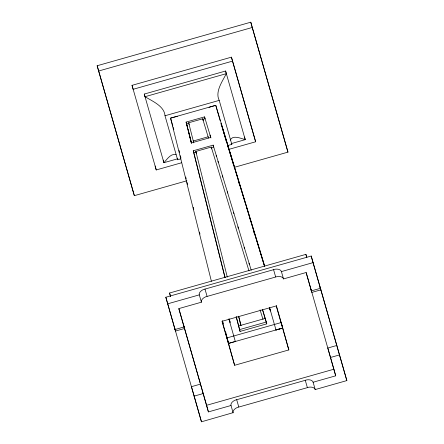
<?xml version="1.0" encoding="UTF-8"?>
<svg xmlns="http://www.w3.org/2000/svg" width="444" height="444" viewBox="0 0 444 444"><rect width="100%" height="100%" fill="white"/><g stroke="black" fill="none" stroke-linecap="round" stroke-linejoin="round"><path stroke-width="0.67" d="M180.919 158.802L177.611 159.74L165.002 115.751C164.391 106.105 152.259 101.132 144.999 96.709L144.267 94.067L225.591 71.018L245.238 139.649L231.241 143.617M230.197 140.138C232.7 134.554 240.931 138.5 245.238 139.649L244.505 137.007M225.591 71.018L226.323 73.66C222.461 81.263 214.813 91.791 219.219 100.383L231.829 144.372L227.861 145.499M346.847 380.591L320.052 287.029L320.401 288.317L311.366 290.876L306.105 272.522L283.505 278.926L281.402 271.562A7.043 4.113 -16 0 0 275.274 269.197L203.496 289.51A7.043 4.113 -16 0 0 199.251 294.716L201.415 302.198L178.799 308.608L184.055 326.962L175.019 329.52L165.828 297.236L311.205 256.027L346.847 380.591L315.212 389.56A7.043 4.113 -16 0 0 309.079 387.162L237.301 407.475A7.043 4.113 -16 0 0 233.056 412.681L201.465 421.8L191.442 386.68L200.477 384.121L208.403 411.904L231.024 405.494L233.122 412.826M283.505 278.926L283.505 278.893A7.043 4.113 -16 0 0 277.372 276.529L205.594 296.842A7.043 4.113 -16 0 0 201.348 302.048L201.415 302.198M315.212 389.56L313.109 382.195A7.043 4.113 -16 0 0 306.982 379.831L235.203 400.144A7.043 4.113 -16 0 0 230.958 405.35L231.024 405.494M208.996 107.304L215.756 105.328L264.718 266.178M234.615 365.295L228.549 343.412L282.767 328.044L275.99 329.964L282.767 328.044L288.833 349.928L234.615 365.295L222.011 321.301L276.229 305.933L288.833 349.928M186.88 180.78L134.343 195.671L97.153 65.74L250.771 22.2L287.962 152.131L234.093 167.399M98.618 71.023L252.236 27.484L250.771 22.2M231.429 57.159L232.528 61.122L133.128 89.3L132.029 85.337L231.429 57.159L255.644 141.78L228.96 149.339M144.999 96.709L226.323 73.66M165.002 115.751L219.219 100.383M210.8 137.429L191.303 142.957L186.086 122.106L204.545 116.877L210.928 137.956M188.672 122.772L202.675 118.803L208.486 137.995L208.153 136.785L193.234 141.014L193.767 142.868L188.672 122.772L189.2 124.625M188.595 123.399L186.613 123.959L191.497 143.462M202.436 119.475L205.073 118.726L204.545 116.877M225.019 277.683L193.257 150.777L213.148 145.138L251.232 270.252M227.284 277.078L195.843 151.437L211.277 147.064L248.984 270.929M225.047 277.522L193.789 152.631L195.776 152.064M211.028 147.741L213.681 146.992L213.148 145.138M177.911 158.73L163.914 162.698L144.267 94.067M132.029 85.337L156.244 169.952L181.596 162.765M170.479 296.32L169.564 293.018L305.91 254.373L306.671 257.037M167.66 303.835L199.317 294.86M281.402 271.595L313.037 262.632L311.205 256.027M184.532 328.493L175.497 331.052L174.67 328.233L175.019 329.52M320.873 289.849L311.838 292.407L311.011 289.588L311.366 290.876M238.495 325.99L265.212 318.42L266.772 323.859L240.054 331.429L236.13 316.578M239.538 329.62L266.256 322.044M336.818 345.476L327.783 348.035L335.708 375.824L313.109 382.229M194.111 396.131L203.147 393.573M330.453 357.487L339.488 354.923M208.403 411.904L206.571 405.305L333.877 369.219L306.182 272.588M177.367 116.267L170.574 118.132L211.405 281.285M235.326 341.486L228.549 343.412L222.244 321.412M176.052 154.518C170.751 153.319 167.038 159.335 163.914 162.698L163.181 160.056M231.196 143.329L231.829 144.372M227.306 143.928L221.251 124.031L222.372 127.939M264.513 266.156L229.859 152.298L233.416 164.641M222.755 129.076L227.256 143.85M230.775 155.417L245.893 205.095M246.298 206.416L261.422 256.094M261.821 257.42L264.241 265.368M209.973 135.032L210.373 136.358M216.15 155.328L216.555 156.654M217.965 161.289L218.365 162.609M222.394 175.852L222.799 177.173M227.234 191.736L227.633 193.062M233.477 212.26L233.883 213.581M237.912 226.823L238.317 228.144M244.161 247.341L244.561 248.668M248.995 263.231L249.4 264.552M238.189 180.536L239.194 183.849M249.262 217.005L249.867 218.992M253.691 231.59L254.295 233.577M225.741 139.66L226.335 141.608M227.517 145.499L228.105 147.441M269.408 307.681L270.418 310.994L269.475 307.709M262.593 309.795L265.212 318.42M262.426 309.446L266.772 323.859M260.079 309.901L262.981 319.358M252.236 27.484L287.962 152.131M313.037 262.632L320.401 288.317M232.528 61.122L255.644 141.78M273.537 269.558L275.635 276.889M305.244 380.192L307.348 387.523M276.273 305.378L282.589 327.428L281.379 323.204M227.511 144.589L230.347 154.479M227.644 145.138L228.56 148.324M228.921 149.595L229.47 151.509M222.71 129.043L225.424 138.517M220.146 120.657L215.756 105.328L170.574 118.132L172.866 126.135M220.912 123.321L221.484 125.325M269.514 307.365L276.007 330.02M211.277 147.064L211.81 148.918M202.675 118.803L203.208 120.651M195.843 151.437L196.376 153.291M186.086 122.106L187.501 127.045M193.257 150.777L193.789 152.631M229.198 319.125L230.142 322.411L229.293 319.047M228.849 318.886L235.342 341.547M173.249 127.467L173.82 129.465M222.405 320.99L223.16 323.621L222.505 320.912M204.967 289.005L207.071 296.337M236.674 399.639L238.778 406.97M178.877 308.669L206.571 405.305M200.477 384.121L183.705 325.674L184.055 326.962M169.564 293.018L170.518 296.348M165.828 297.236L201.465 421.8M97.153 65.74L134.343 195.671M305.91 254.373L306.826 257.675M333.877 369.219L335.708 375.824M281.191 322.544L226.973 337.906L228.549 343.412L225.674 331.995M155.145 165.989L156.244 169.952M238.761 316.666L240.959 325.402M238.578 316.195L240.948 325.607M236.325 316.844L240.054 331.429M188.184 129.681L189.194 133.716M189.527 135.065L191.381 142.463M179.049 150.399L179.554 152.42M180.392 155.783L180.897 157.798M185.714 177.034L186.214 179.049M187.057 182.406L187.562 184.421M193.273 207.248L193.778 209.263M199.489 232.095L199.994 234.11M177.606 158.514L177.611 159.74"/></g></svg>
